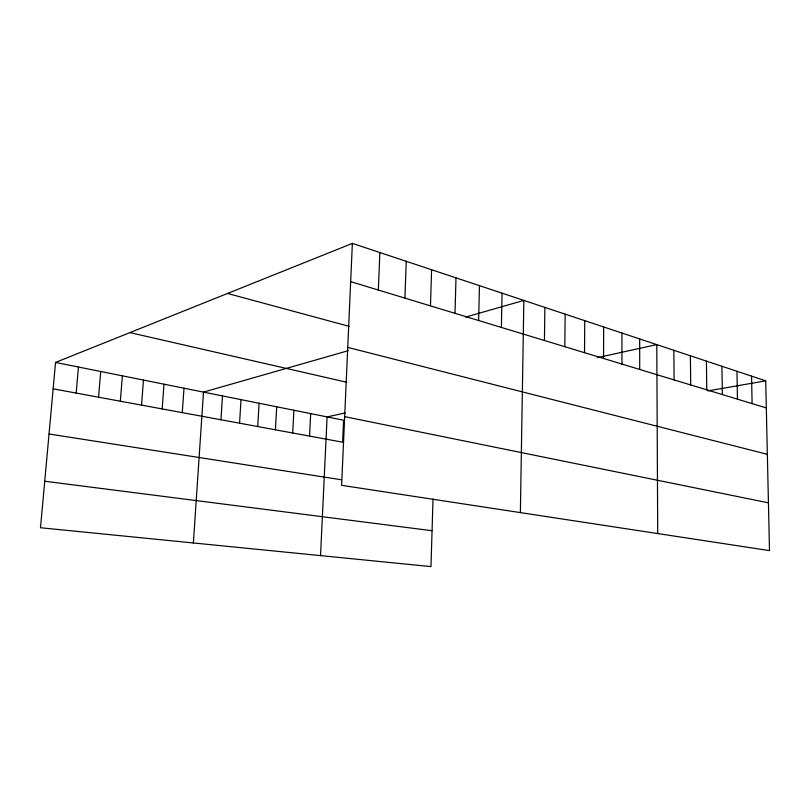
<?xml version="1.0" encoding="UTF-8"?>
<svg xmlns="http://www.w3.org/2000/svg" width="810" height="810" viewBox="0 0 810 810"><rect width="100%" height="100%" fill="white"/><g stroke="black" fill="none" stroke-linecap="round" stroke-linejoin="round"><path stroke-width="1.21" d="M621.938 364.054L621.958 333.031M603.551 358.466L603.663 326.957M584.526 352.684L584.739 320.659M564.833 346.7L565.157 314.148M544.442 340.504L544.877 307.405M520.374 512.608L523.857 300.419L465.659 317.075M501.39 327.422L502.068 293.169M478.639 320.507L479.459 285.657M455.017 313.328L455.99 277.85M433.016 499.021L430.981 566.605L40.5 527.745L55.546 362.434L352.37 243.395L765.713 380.842L769.5 550.618L341.617 485.332L352.37 243.395M430.464 305.866L431.598 269.74M404.929 298.11L406.245 261.306M378.351 290.031L379.85 252.538M320.537 555.609L327.098 416.907L345.182 412.938M309.572 436.094L310.696 413.616M292.704 432.985L293.908 410.245M275.43 429.806L276.706 406.792M257.722 426.536L259.078 403.258M239.568 423.195L241.005 399.634M220.958 419.762L222.487 395.918M193.377 542.953L203.492 392.111L348.219 350.69M182.28 412.634L184.002 388.203M162.182 408.928L163.995 384.183M141.537 405.121L143.461 380.072M120.336 401.213L122.371 375.84M98.557 397.204L100.703 371.486M76.16 393.073L78.438 367.021M597.314 357.656L656.778 344.615L657.72 533.567M707.97 390.906L765.713 380.842M44.732 481.231L432.064 530.722M49.035 433.998L340.939 479.712M53.146 388.83L342.61 442.189L343.592 420.208L55.546 362.434M344.665 416.644L768.437 502.828M129.914 332.606L346.629 382.229M347.743 347.399L767.353 454.319M227.549 293.453L349.161 326.359M350.669 281.627L766.321 407.936M751.558 376.134L752.105 403.613M736.968 371.284L737.464 399.168M721.923 366.282L722.358 394.571M706.411 361.118L706.786 389.843M690.393 355.792L690.697 384.952M673.859 350.295L674.092 379.91M639.657 338.924L639.718 369.461"/></g></svg>
